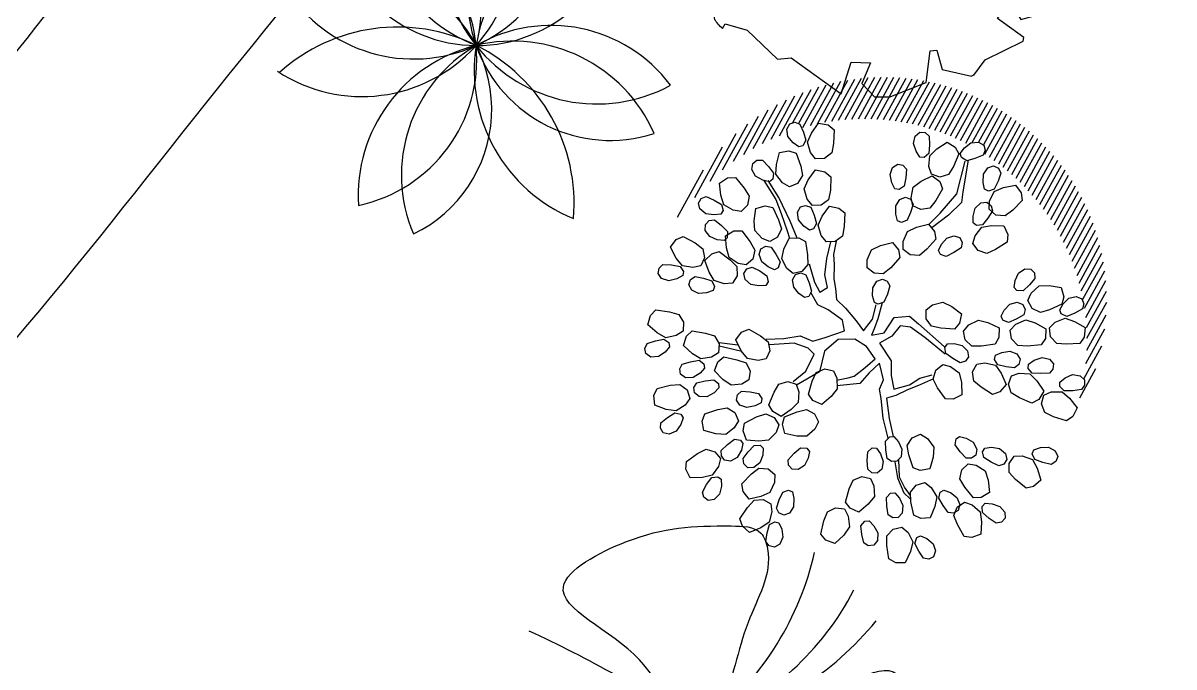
# Model space of a CAD drawing. Extents: x -809667 to 586099, y 3084146 to 3634412.
# Drawn here: x 381246.896 to 381250.725, y 3086092.458 to 3086094.599 of the extents above; entities that cross this region are included whole.
import ezdxf

# ---------------------------------------------------------------- set-up
doc = ezdxf.new("R2010")
doc.units = 0
doc.header["$LTSCALE"] = 0.5
doc.linetypes.add('CONTINOUS', pattern=[0])
doc.layers.get('0').update_dxf_attribs({"linetype": 'CONTINUOUS'})
for name, color, linetype in [('TREE', 3, 'CONTINUOUS'), ('文字', 7, 'CONTINUOUS'), ('树', 3, 'CONTINUOUS')]:
    doc.layers.add(name, color=color, linetype=linetype)

# ---------------------------------------------------------------- blocks, each defined once
blk = doc.blocks.new('A$C46A015EA')
at = {"layer": '树', "color": 0, "linetype": 'Continuous'}
for centre, radius, start, end in [((1.328, 4.096), 1.969, 227.5644, 31.3305), ((4.101, 3.626), 1.85, 126.1691, 303.0486), ((0.798, 3.475), 1.995, 251.8163, 53.749), ((3.771, 4.188), 2.005, 153.4396, 313.5861), ((2.09, 4.411), 1.899, 199.3601, 10.491), ((4.644, 2.796), 2.077, 109.3184, 262.8778), ((0.796, 2.582), 1.783, 359.791, 92.4715), ((2.814, 4.682), 2.119, 188.6399, 263.6226), ((0.762, 1.899), 1.939, 297.0245, 103.8489), ((1.257, 1.36), 1.796, 310.7789, 134.4149), ((3.957, 1.204), 1.944, 51.9802, 218.2571), ((3.546, 0.815), 2.009, 38.8778, 198.6816), ((2.13, 0.326), 2.294, 10.2667, 147.1518)]:
    blk.add_arc(centre, radius, start, end, dxfattribs=at)
blk = doc.blocks.new('*E54')
at = {"layer": 'TREE', "color": 0}
blk.add_ellipse((-2.37, 3.565), major_axis=(2.696, 1.394), ratio=1, start_param=0.518575, end_param=0.519414, dxfattribs=at)
blk = doc.blocks.new('A$C4C586FE1')
at = {"layer": 'TREE', "color": 0}
for p, q in [((1417.9, 2836.2), (1388.9, 2616.6)), ((1786.8, 2659.7), (1417.9, 2836.2)), ((1100.1, 2800.7), (873.4, 2660.3)), ((1294, 2743), (1192.9, 2818.9)), ((1261.1, 2599.4), (1294, 2743)), ((1875, 2685.7), (1786.8, 2659.7)), ((2107.7, 2532.3), (1875, 2685.7)), ((873.4, 2660.3), (885.1, 2448.8)), ((1388.9, 2616.6), (1261.1, 2599.4)), ((570, 2555.2), (514.1, 2441.5)), ((785.3, 2557.2), (585.3, 2566.4)), ((841.8, 2435.9), (785.3, 2557.2)), ((2260.8, 2515.8), (2107.7, 2532.3)), ((2272.6, 2551), (2260.8, 2515.8)), ((2410.9, 2296.6), (2336, 2500.2)), ((514.1, 2441.5), (288.4, 2275.8)), ((885.1, 2448.8), (841.8, 2435.9)), ((288.4, 2275.8), (287.5, 2250.5)), ((287.5, 2250.5), (483.5, 2157.2)), ((2434.2, 2275.2), (2410.9, 2296.6)), ((2564.8, 2085.9), (2434.2, 2275.2)), ((483.5, 2157.2), (422.4, 2031.4)), ((208.1, 2079), (170.6, 1878.4)), ((329.8, 2135.9), (208.1, 2079)), ((422.4, 2031.4), (329.8, 2135.9)), ((2577.2, 1905.4), (2564.8, 2085.9)), ((2688, 2051.3), (2577.2, 1905.4)), ((170.6, 1878.4), (15.6, 1628.2)), ((2666.2, 1735.2), (2771.9, 1843.1)), ((2724.5, 1645.7), (2666.2, 1735.2)), ((2799.1, 1743.9), (2724.5, 1645.7)), ((2787.7, 1243.8), (2821.3, 1628.8)), ((5.9, 1547.3), (197.8, 1550.3)), ((197.8, 1550.3), (173.3, 1443)), ((173.3, 1443), (0, 1424.7)), ((0, 1424.7), (27, 1278.9)), ((27, 1278.9), (66.8, 1102)), ((2631.6, 1201.9), (2787.7, 1243.8)), ((2635, 1085.7), (2631.6, 1201.9)), ((67, 987.7), (66.8, 1102)), ((2775.3, 1105.3), (2635, 1085.7)), ((2702, 977.7), (2775.3, 1105.3)), ((67, 987.7), (157.2, 906.4)), ((157.2, 906.4), (291.2, 931.2)), ((291.2, 931.2), (334.9, 852.4)), ((2642.7, 701.9), (2702, 977.7)), ((334.9, 852.4), (122.2, 842.3)), ((122.7, 841.2), (319.7, 727.5)), ((319.7, 727.5), (413.9, 564.3)), ((413.9, 564.3), (369.3, 463.8)), ((2274.5, 500.5), (2371.1, 598.9)), ((2371.1, 598.9), (2562.8, 580.2)), ((2418.9, 412.8), (2274.5, 500.5)), ((513.2, 326.3), (782.8, 401.8)), ((782.8, 401.8), (827.4, 368.4)), ((2129.9, 415.1), (2351.7, 350.2)), ((2132, 192.5), (2129.9, 415.1)), ((827.4, 368.4), (609.7, 253.1)), ((1825.7, 254.4), (1999.5, 124.4)), ((1858.7, 85.1), (1825.7, 254.4)), ((1175.5, 133.3), (821.4, 131.7)), ((1175.5, 133.3), (1301.7, 9.6)), ((1301.7, 9.6), (1413.5, 131.8)), ((1413.5, 131.8), (1432.3, 0)), ((1587.1, 58.5), (1858.7, 85.1)), ((1540.1, 5.2), (1587.1, 58.5))]:
    blk.add_line(p, q, dxfattribs=at)
at = {"layer": 'TREE', "color": 0, "extrusion": (0, 0, -1)}
for major_axis, start_param, end_param in [((1003, 1003), -1.011805, -0.945114), ((1003, 1003), -1.426629, -1.413216), ((1003, 1003), -0.139248, -0.081961), ((839.1, 1143.7), 0.475418, 0.633835), ((1003, 1003), 0.553886, 0.636541), ((1003, 1003), 4.017991, 4.075425), ((1003, 1003), 1.314933, 1.417635), ((839.5, 1143.4), 3.200433, 3.340883), ((1003, 1003), 1.573401, 1.638153), ((839.3, 1143.5), 2.942836, 3.115157), ((1003, 1003), 1.829101, 1.934165), ((1003, 1003), 2.270337, 2.346427)]:
    blk.add_ellipse((1418.5, 1418.4), major_axis=major_axis, ratio=1, start_param=start_param, end_param=end_param, dxfattribs=at)
at = {"layer": 'TREE', "color": 0, "linetype": 'Continuous'}
for start_param, end_param in [(0.01341, 3.155003), (3.155003, 6.296595)]:
    blk.add_ellipse((1466.4, 1447.2), major_axis=(19.2, 19.2), ratio=1, start_param=start_param, end_param=end_param, dxfattribs=at)
at = {"layer": 'TREE', "color": 8, "linetype": 'CONTINOUS', "extrusion": (0, 0, -1), "xscale": 467.4085850556439, "yscale": 467.4085850556439, "zscale": -467.4085850556439, "rotation": 278.9250190116231}
blk.add_blockref('*E54', (-2892.7, 65.8), dxfattribs=at)
blk = doc.blocks.new('紫薇')
at = {"color": 0}
for p, q in [((-76.8, 470.4), (-70.2, 482.3)), ((-74.5, 453.4), (-76.8, 470.4)), ((-70.2, 482.3), (-58.6, 485.6)), ((-58.6, 485.6), (-47.3, 481.3)), ((-47.3, 481.3), (-39.7, 463.3)), ((-21.4, 461), (-5.1, 483.2)), ((-5.1, 483.2), (16.1, 479.2)), ((16.1, 479.2), (29.3, 467.9)), ((29.3, 467.9), (28, 437.4)), ((101.2, 461.5), (111.7, 470.2)), ((111.7, 470.2), (123.7, 469.1)), ((123.7, 469.1), (132.7, 461)), ((-191, 425.6), (-183.9, 452.2)), ((-183.9, 452.2), (-162.6, 456.2)), ((-162.6, 456.2), (-146.2, 450.4)), ((-146.2, 450.4), (-136.4, 421.5)), ((-62.9, 439.1), (-74.5, 453.4)), ((-34.4, 444.7), (-41, 432.8)), ((-39.7, 463.3), (-34.4, 444.7)), ((-30.7, 440.8), (-21.4, 461)), ((-24.1, 417.5), (-30.7, 440.8)), ((97.2, 444.8), (101.2, 461.5)), ((102.9, 427.3), (97.2, 444.8)), ((133.3, 441.5), (131.5, 422.2)), ((132.7, 461), (133.3, 441.5)), ((149.5, 432.7), (172.7, 447.5)), ((172.7, 447.5), (191, 436.1)), ((-246, 414.4), (-244.2, 427.9)), ((-237.8, 399.4), (-246, 414.4)), ((-244.2, 427.9), (-234.5, 435.2)), ((-234.5, 435.2), (-222.4, 435.2)), ((-222.4, 435.2), (-208.9, 421.2)), ((-208.9, 421.2), (-197.2, 405.8)), ((-192.4, 403.4), (-191, 425.6)), ((-136.4, 421.5), (-132.4, 400.2)), ((-50.3, 430.2), (-62.9, 439.1)), ((-41, 432.8), (-50.3, 430.2)), ((-12.5, 403.2), (-24.1, 417.5)), ((24, 416.1), (7.4, 403.9)), ((28, 437.4), (24, 416.1)), ((111.4, 414.4), (102.9, 427.3)), ((121, 413.5), (111.4, 414.4)), ((131.5, 422.2), (121, 413.5)), ((131.3, 393.1), (133.5, 417.2)), ((133.5, 417.2), (149.5, 432.7)), ((199.3, 420.8), (187, 392.8)), ((191, 436.1), (199.3, 420.8)), ((-221.8, 390.3), (-237.8, 399.4)), ((-206.8, 386.5), (-221.8, 390.3)), ((-199.1, 392.3), (-206.8, 386.5)), ((-197.2, 405.8), (-199.1, 392.3)), ((-177.8, 384.1), (-192.4, 403.4)), ((-132.4, 400.2), (-143.5, 382.8)), ((-105.3, 369.5), (-91, 393)), ((-91, 393), (-69.5, 390.8)), ((-69.5, 390.8), (-55.3, 380.7)), ((-14.5, 381.6), (-3.3, 389.5)), ((7.4, 403.9), (-12.5, 403.2)), ((-3.3, 389.5), (8.6, 387.4)), ((30, 383.1), (34.5, 399.6)), ((34.5, 399.6), (45.2, 408)), ((45.2, 408), (57.2, 406.6)), ((57.2, 406.6), (65.9, 398.2)), ((65.9, 398.2), (66, 378.7)), ((136.9, 375.6), (131.3, 393.1)), ((187, 392.8), (175.6, 374.5)), ((254.3, 374.8), (264, 388.8)), ((264, 388.8), (276.9, 393.2)), ((276.9, 393.2), (287.8, 387.8)), ((-339.3, 358.8), (-320.9, 370.1)), ((-320.9, 370.1), (-303.5, 370.7)), ((-303.5, 370.7), (-283.9, 347.2)), ((-161.8, 375), (-177.8, 384.1)), ((-173.4, 354.8), (-167.8, 367.2)), ((-167.8, 367.2), (-156.5, 371.5)), ((-143.5, 382.8), (-161.8, 375)), ((-156.5, 371.5), (-144.9, 368.2)), ((-144.9, 368.2), (-135.8, 350.9)), ((-112.8, 348.5), (-105.3, 369.5)), ((-55.3, 380.7), (-54, 350.1)), ((-19.8, 365.4), (-14.5, 381.6)), ((-15.6, 347.5), (-19.8, 365.4)), ((8.6, 387.4), (16.8, 378.5)), ((16.8, 378.5), (15.9, 359.1)), ((35.2, 365.4), (30, 383.1)), ((43.3, 352.3), (35.2, 365.4)), ((66, 378.7), (63.7, 359.5)), ((65.5, 354.4), (81.9, 369.5)), ((81.9, 369.5), (105.5, 383.7)), ((105.5, 383.7), (123.5, 371.7)), ((123.5, 371.7), (131.4, 356.2)), ((155.7, 369), (136.9, 375.6)), ((175.6, 374.5), (155.7, 369)), ((253.2, 356.4), (254.3, 374.8)), ((293.2, 377), (286.7, 358.6)), ((287.8, 387.8), (293.2, 377)), ((-336.4, 331.4), (-339.3, 358.8)), ((-283.9, 347.2), (-272.6, 328.8)), ((-268.6, 311.4), (-266.9, 338.9)), ((-266.9, 338.9), (-246.8, 347)), ((-246.8, 347), (-229.6, 344.6)), ((-229.6, 344.6), (-214.3, 318.1)), ((-169.6, 338.1), (-173.4, 354.8)), ((-156.9, 324.8), (-169.6, 338.1)), ((-135.8, 350.9), (-128.9, 332.9)), ((-104.3, 325.9), (-112.8, 348.5)), ((-54, 350.1), (-56.2, 328.6)), ((-8.2, 333.9), (-15.6, 347.5)), ((12.5, 340), (1.3, 332.2)), ((15.9, 359.1), (12.5, 340)), ((52.9, 351.1), (43.3, 352.3)), ((63.7, 359.5), (52.9, 351.1)), ((62.6, 330.5), (65.5, 354.4)), ((131.4, 356.2), (118.3, 328.6)), ((256.5, 341.3), (253.2, 356.4)), ((265.1, 337), (256.5, 341.3)), ((278.1, 341.3), (265.1, 337)), ((286.7, 358.6), (278.1, 341.3)), ((278.1, 335.9), (298.6, 344.6)), ((298.6, 344.6), (325.6, 350)), ((325.6, 350), (338.6, 332.8)), ((-386.7, 314.3), (-380.4, 324.6)), ((-383.6, 301), (-386.7, 314.3)), ((-380.4, 324.6), (-369.1, 329)), ((-369.1, 329), (-351.4, 320.9)), ((-351.4, 320.9), (-335, 310.7)), ((-329.6, 310.2), (-336.4, 331.4)), ((-335, 310.7), (-331.9, 297.4)), ((-272.6, 328.8), (-276.6, 308.6)), ((-265.6, 289.4), (-268.6, 311.4)), ((-214.3, 318.1), (-206.2, 298.1)), ((-202, 308.6), (-198.5, 321.8)), ((-198.5, 321.8), (-188, 327.9)), ((-188, 327.9), (-176, 326.4)), ((-176, 326.4), (-164.3, 310.9)), ((-164.3, 310.9), (-154.6, 294.1)), ((-143.5, 317), (-156.9, 324.8)), ((-134.5, 320.4), (-143.5, 317)), ((-128.9, 332.9), (-134.5, 320.4)), ((-91.5, 312.7), (-104.3, 325.9)), ((-71.7, 315), (-91.5, 312.7)), ((-56.2, 328.6), (-71.7, 315)), ((-10.1, 305.9), (7.1, 320)), ((1.3, 332.2), (-8.2, 333.9)), ((7.1, 320), (31.4, 332.9)), ((31.4, 332.9), (48.8, 320)), ((48.8, 320), (55.8, 304.1)), ((67.7, 312.8), (62.6, 330.5)), ((86.3, 305.7), (67.7, 312.8)), ((106.4, 310.5), (86.3, 305.7)), ((118.3, 328.6), (106.4, 310.5)), ((204.4, 300.6), (208.1, 318.7)), ((208.1, 318.7), (219.7, 331.2)), ((219.7, 331.2), (233.1, 333.7)), ((233.1, 333.7), (243, 326.8)), ((246.9, 315.4), (237.9, 298.1)), ((243, 326.8), (246.9, 315.4)), ((266.3, 295.9), (267.3, 314.3)), ((267.3, 314.3), (278.1, 335.9)), ((340.8, 315.5), (319.2, 293.8)), ((338.6, 332.8), (340.8, 315.5)), ((471.3, 230.6), (385.3, 316.6)), ((-370.5, 290.1), (-383.6, 301)), ((-352.3, 287.3), (-370.5, 290.1)), ((-336.9, 289.2), (-352.3, 287.3)), ((-331.9, 297.4), (-336.9, 289.2)), ((-309.1, 297.5), (-329.6, 310.2)), ((-315.6, 283.2), (-303.8, 285.6)), ((-290.9, 294.7), (-309.1, 297.5)), ((-303.8, 285.6), (-287.7, 274.6)), ((-276.6, 308.6), (-290.9, 294.7)), ((-247.5, 273.4), (-265.6, 289.4)), ((-206.2, 298.1), (-213.6, 278.8)), ((-195.6, 292.8), (-202, 308.6)), ((-180.9, 281.8), (-195.6, 292.8)), ((-154.6, 294.1), (-158.1, 280.9)), ((-148.4, 281.7), (-138, 307.2)), ((-138, 307.2), (-116.5, 308.5)), ((-116.5, 308.5), (-100.8, 300.8)), ((-100.8, 300.8), (-94.7, 270.8)), ((-69.8, 267.4), (-68.5, 285.8)), ((-68.5, 285.8), (-58.6, 299.7)), ((-58.6, 299.7), (-45.6, 303.9)), ((-45.6, 303.9), (-34.9, 298.4)), ((-29.6, 287.6), (-36.2, 269.2)), ((-34.9, 298.4), (-29.6, 287.6)), ((-14.3, 282.1), (-10.1, 305.9)), ((55.8, 304.1), (41.2, 277.2)), ((57.6, 263.9), (81.7, 307.4)), ((72.1, 266.3), (89, 305)), ((205.5, 285.2), (204.4, 300.6)), ((213.5, 279.7), (205.5, 285.2)), ((237.9, 298.1), (226.9, 282.2)), ((281.4, 283), (266.3, 295.9)), ((319.2, 293.8), (301.9, 280.8)), ((-323.6, 274.2), (-315.6, 283.2)), ((-322.8, 260.5), (-323.6, 274.2)), ((-311.7, 247.5), (-322.8, 260.5)), ((-287.7, 274.6), (-273.2, 261.8)), ((-273.2, 261.8), (-272.4, 248.1)), ((-230, 267.6), (-247.5, 273.4)), ((-213.6, 278.8), (-230, 267.6)), ((-166.5, 276.1), (-180.9, 281.8)), ((-158.1, 280.9), (-166.5, 276.1)), ((-152.5, 259.8), (-148.4, 281.7)), ((-140.4, 238.8), (-152.5, 259.8)), ((-94.7, 270.8), (-93.4, 249.2)), ((-66.7, 252.3), (-69.8, 267.4)), ((-36.2, 269.2), (-45.1, 252)), ((-10.1, 264.1), (-14.3, 282.1)), ((8.1, 256), (-10.1, 264.1)), ((28.4, 259.8), (8.1, 256)), ((41.2, 277.2), (28.4, 259.8)), ((37.1, 253.9), (57.7, 262.3)), ((57.7, 262.3), (84.7, 267.5)), ((84.7, 267.5), (97.5, 250)), ((212.4, 256.9), (226.1, 276.8)), ((226.9, 282.2), (213.5, 279.7)), ((226.1, 276.8), (247.7, 282.5)), ((247.7, 282.5), (275.2, 284.1)), ((275.2, 284.1), (285.6, 265.2)), ((301.9, 280.8), (281.4, 283)), ((285.6, 265.2), (285.3, 247.7)), ((323.7, 258.6), (339.8, 264.3)), ((339.8, 264.3), (352.8, 260.3)), ((352.8, 260.3), (358.4, 249.6)), ((375.4, 252.7), (389.5, 262.3)), ((389.5, 262.3), (403.2, 261.7)), ((403.2, 261.7), (411.3, 252.8)), ((508.8, 175.5), (417.1, 267.1)), ((-294.2, 241.7), (-311.7, 247.5)), ((-278.8, 240.9), (-294.2, 241.7)), ((-272.4, 248.1), (-278.8, 240.9)), ((-125.7, 227.8), (-140.4, 238.8)), ((-106.5, 233.3), (-125.7, 227.8)), ((-93.4, 249.2), (-106.5, 233.3)), ((-93.4, 232.5), (-76.5, 236.6)), ((-76.5, 236.6), (-52.5, 217.6)), ((-58.1, 247.8), (-66.7, 252.3)), ((-45.1, 252), (-58.1, 247.8)), ((26, 232.4), (37.1, 253.9)), ((97.5, 250), (99.5, 232.7)), ((208.8, 238.9), (212.4, 256.9)), ((221.9, 223.9), (208.8, 238.9)), ((285.3, 247.7), (260.9, 229.4)), ((305.9, 230.1), (312.1, 244.3)), ((312.1, 244.3), (323.7, 258.6)), ((356.5, 237.6), (340.5, 226.5)), ((358.4, 249.6), (356.5, 237.6)), ((365.4, 220.7), (367.8, 235.9)), ((367.8, 235.9), (375.4, 252.7)), ((412.5, 240.7), (399.8, 225.9)), ((411.3, 252.8), (412.5, 240.7)), ((-234.4, 214.4), (-229.5, 227.1)), ((-229.6, 197.9), (-234.4, 214.4)), ((-229.5, 227.1), (-218.5, 232.1)), ((-218.5, 232.1), (-206.7, 229.5)), ((-206.7, 229.5), (-196.6, 212.8)), ((-196.6, 212.8), (-188.6, 195.2)), ((-161.3, 196.3), (-148.4, 220.6)), ((-148.4, 220.6), (-126.8, 219.8)), ((-126.8, 219.8), (-112, 210.5)), ((-112, 210.5), (-108.9, 180.1)), ((-109.1, 217.7), (-93.4, 232.5)), ((-100.6, 191.5), (-109.1, 217.7)), ((-52.5, 217.6), (-37.7, 202)), ((24.8, 214), (26, 232.4)), ((39.8, 200.9), (24.8, 214)), ((77.7, 211.3), (60.3, 198.5)), ((99.5, 232.7), (77.7, 211.3)), ((194.8, 200.1), (209.3, 209.1)), ((209.3, 209.1), (222.9, 207.9)), ((241.9, 218.9), (221.9, 223.9)), ((222.9, 207.9), (230.7, 198.7)), ((239.6, 197.9), (247.9, 214.3)), ((260.9, 229.4), (241.9, 218.9)), ((247.9, 214.3), (266.4, 229.8)), ((266.4, 229.8), (288.7, 229.6)), ((288.7, 229.6), (315.6, 223.8)), ((310.3, 221.6), (305.9, 230.1)), ((323.4, 217.5), (310.3, 221.6)), ((315.6, 223.8), (320.6, 202.8)), ((340.5, 226.5), (323.4, 217.5)), ((371.9, 213.5), (365.4, 220.7)), ((365.7, 191.6), (383.6, 207.9)), ((385.5, 212.9), (371.9, 213.5)), ((383.6, 207.9), (405.9, 208.5)), ((399.8, 225.9), (385.5, 212.9)), ((405.9, 208.5), (433, 203.9)), ((528.7, 137.8), (442.7, 223.9)), ((-416.7, 181.7), (-403.6, 198.9)), ((-404, 157.2), (-416.7, 181.7)), ((-403.6, 198.9), (-387.6, 205.8)), ((-387.6, 205.8), (-360.8, 190.9)), ((-360.8, 190.9), (-343.6, 177.9)), ((-216, 185.5), (-229.6, 197.9)), ((-202.3, 178.5), (-216, 185.5)), ((-193.5, 182.4), (-202.3, 178.5)), ((-188.6, 195.2), (-193.5, 182.4)), ((-167.5, 174.9), (-161.3, 196.3)), ((-89.7, 172.1), (-100.6, 191.5)), ((-37.5, 181.3), (-48.6, 164.8)), ((-37.7, 202), (-37.5, 181.3)), ((60.3, 198.5), (39.8, 200.9)), ((40.7, 143.1), (52.7, 198.7)), ((67.2, 201.1), (57.6, 162.4)), ((183.4, 168.5), (186.5, 183.7)), ((186.5, 183.7), (194.8, 200.1)), ((231.3, 186.6), (218.1, 172.4)), ((230.7, 198.7), (231.3, 186.6)), ((248.3, 180), (239.6, 197.9)), ((315.7, 186.1), (287.3, 174.9)), ((320.6, 202.8), (315.7, 186.1)), ((358.1, 174.8), (365.7, 191.6)), ((433, 203.9), (438.9, 183.1)), ((438.9, 183.1), (434.7, 166.2)), ((542.3, 106.5), (458.9, 190)), ((-390.1, 139.9), (-404, 157.2)), ((-340, 157.6), (-348.3, 139.4)), ((-343.6, 177.9), (-340, 157.6)), ((-157.6, 152.9), (-167.5, 174.9)), ((-109.8, 158.5), (-124.4, 144)), ((-108.9, 180.1), (-109.8, 158.5)), ((-67, 163.8), (-89.7, 172.1)), ((-48.6, 164.8), (-67, 163.8)), ((-36.7, 106.9), (-51.2, 164.9)), ((-41.5, 169.7), (-27, 135.9)), ((57.6, 162.4), (52.7, 126.2)), ((189.7, 161.1), (183.4, 168.5)), ((203.3, 159.9), (189.7, 161.1)), ((218.1, 172.4), (203.3, 159.9)), ((221.6, 151.8), (236.8, 162.3)), ((236.8, 162.3), (253.8, 163.3)), ((266.3, 169.8), (248.3, 180)), ((253.8, 163.3), (265.2, 155.7)), ((265.2, 155.7), (267.6, 143.9)), ((287.3, 174.9), (266.3, 169.8)), ((286.8, 146.4), (308.2, 157.6)), ((308.2, 157.6), (329.9, 152.6)), ((367.5, 157.3), (358.1, 174.8)), ((385.9, 147.9), (367.5, 157.3)), ((434.7, 166.2), (406.7, 153.8)), ((552.4, 78.8), (470.5, 160.7)), ((-366.3, 135.4), (-390.1, 139.9)), ((-348.3, 139.4), (-366.3, 135.4)), ((-350.4, 126.5), (-334, 132.4)), ((-334, 132.4), (-308.2, 116.1)), ((-144, 140.4), (-157.6, 152.9)), ((-124.4, 144), (-144, 140.4)), ((-108.8, 122.6), (-94.6, 139)), ((-94.6, 139), (-78.2, 144.7)), ((-78.2, 144.7), (-52.5, 128.2)), ((-27, 135.9), (4.4, 106.9)), ((21.3, 116.5), (40.7, 143.1)), ((211.7, 140), (221.6, 151.8)), ((213.6, 130.5), (211.7, 140)), ((225, 122.9), (213.6, 130.5)), ((262.4, 133), (244, 126.8)), ((267.6, 143.9), (262.4, 133)), ((275.1, 132.1), (286.8, 146.4)), ((279.8, 112.7), (275.1, 132.1)), ((329.9, 152.6), (355, 141.2)), ((355, 141.2), (355.4, 119.6)), ((406.7, 153.8), (385.9, 147.9)), ((559.9, 53.6), (479.1, 134.4)), ((-444.8, 98.9), (-442.6, 110.8)), ((-442.6, 110.8), (-433.7, 119)), ((-433.7, 119), (-414.3, 117.8)), ((-414.3, 117.8), (-395.3, 114.2)), ((-395.3, 114.2), (-387.5, 103)), ((-364.4, 110.1), (-350.4, 126.5)), ((-353.2, 84.9), (-364.4, 110.1)), ((-308.2, 116.1), (-291.7, 102.1)), ((-97.7, 97.4), (-108.8, 122.6)), ((-52.5, 128.2), (-36.1, 114.1)), ((4.4, 82.7), (-36.7, 106.9)), ((-36.1, 114.1), (-33.9, 93.6)), ((4.4, 106.9), (21.3, 116.5)), ((52.7, 126.2), (33.4, 102.1)), ((144.6, 102.1), (161.5, 109.3)), ((161.5, 109.3), (178.4, 106.9)), ((178.4, 106.9), (188.1, 97.2)), ((191.6, 102), (206.7, 112.4)), ((206.7, 112.4), (230.4, 117.2)), ((244, 126.8), (225, 122.9)), ((230.4, 117.2), (249.9, 106.4)), ((249.9, 106.4), (270.8, 88.4)), ((295.2, 99), (279.8, 112.7)), ((347, 104.3), (316.8, 99.4)), ((355.4, 119.6), (347, 104.3)), ((410.5, 106.9), (362.1, 92.4)), ((404, 95.4), (411.8, 108.8)), ((411.8, 108.8), (424.9, 121.7)), ((424.9, 121.7), (441.6, 125.6)), ((441.6, 125.6), (454.1, 120)), ((454.1, 120), (458.5, 108.8)), ((458.5, 108.8), (455.2, 97.1)), ((565.7, 30.2), (485.7, 110.1)), ((-437.1, 87.7), (-444.8, 98.9)), ((-420.9, 82.2), (-437.1, 87.7)), ((-403, 86.2), (-420.9, 82.2)), ((-389.3, 93.5), (-403, 86.2)), ((-387.5, 103), (-389.3, 93.5)), ((-340.2, 66.8), (-353.2, 84.9)), ((-289.3, 81.6), (-298.6, 64)), ((-291.7, 102.1), (-289.3, 81.6)), ((-84.9, 79.2), (-97.7, 97.4)), ((-87.5, 27.2), (-77.8, 77.9)), ((-61.5, 73.2), (-84.9, 79.2)), ((-33.9, 93.6), (-43.3, 76)), ((21.3, 46.5), (4.4, 82.7)), ((33.4, 102.1), (33.4, 73.1)), ((132.5, 92.4), (144.6, 102.1)), ((132.5, 82.7), (132.5, 92.4)), ((142.2, 73.1), (132.5, 82.7)), ((188.1, 85.1), (180.8, 75.5)), ((188.1, 97.2), (188.1, 85.1)), ((190.7, 82.1), (191.6, 102)), ((201.6, 64.6), (190.7, 82.1)), ((270.8, 88.4), (265.1, 67.5)), ((287.2, 87.6), (270.3, 87.6)), ((328.3, 90), (287.2, 87.6)), ((316.8, 99.4), (295.2, 99)), ((306.5, 75.5), (364.5, 85.1)), ((362.1, 92.4), (328.3, 90)), ((364.5, 85.1), (408, 97.2)), ((407.5, 86.4), (404, 95.4)), ((420, 80.9), (407.5, 86.4)), ((438, 87.9), (420, 80.9)), ((455.2, 97.1), (438, 87.9)), ((570, 8.1), (490.7, 87.5)), ((-502.4, 41.7), (-496.5, 62.5)), ((-496.5, 62.5), (-484, 74.7)), ((-484, 74.7), (-453.7, 70.5)), ((-453.7, 70.5), (-432.9, 64.6)), ((-432.9, 64.6), (-422.2, 46.9)), ((-316.8, 61), (-340.2, 66.8)), ((-298.6, 64), (-316.8, 61)), ((-291.5, 46.1), (-287.4, 57.4)), ((-287.4, 57.4), (-277.3, 64)), ((-277.3, 64), (-258.3, 59.7)), ((-258.3, 59.7), (-240.1, 53.1)), ((-240.1, 53.1), (-234.3, 40.7)), ((-65.7, 75.5), (-68.1, 48.9)), ((-43.3, 76), (-61.5, 73.2)), ((33.4, 73.1), (35.8, 27.2)), ((91.4, 48.9), (108.3, 68.2)), ((108.3, 68.2), (139.8, 75.5)), ((159.1, 61), (134.9, 56.2)), ((134.9, 56.2), (139.8, 36.8)), ((161.5, 73.1), (142.2, 73.1)), ((202.6, 61), (159.1, 61)), ((180.8, 75.5), (161.5, 73.1)), ((222.5, 58.9), (201.6, 64.6)), ((252.8, 55.2), (222.5, 58.9)), ((265.1, 67.5), (252.8, 55.2)), ((265.4, 70.7), (306.5, 75.5)), ((287.2, 48.9), (304.1, 56.2)), ((304.1, 56.2), (321, 53.7)), ((321, 53.7), (330.7, 44.1)), ((380.7, 55.3), (393.8, 68.2)), ((383.1, 35.6), (380.7, 55.3)), ((393.8, 68.2), (416.4, 76.9)), ((416.4, 76.9), (437.4, 69.5)), ((437.4, 69.5), (461, 55.4)), ((461, 55.4), (459, 33.9)), ((573.2, -12.7), (494.4, 66.1)), ((-481.8, 23.5), (-502.4, 41.7)), ((-423.5, 27), (-438.8, 16.8)), ((-422.2, 46.9), (-423.5, 27)), ((-400.7, 29), (-397.8, 40.7)), ((-393.6, 17.3), (-400.7, 29)), ((-397.8, 40.7), (-388.5, 48.4)), ((-388.5, 48.4), (-369.1, 46.1)), ((-369.1, 46.1), (-350.3, 41.4)), ((-350.3, 41.4), (-343.3, 29.7)), ((-343.3, 29.7), (-345.6, 20.4)), ((-285.7, 33.7), (-291.5, 46.1)), ((-270.7, 25.6), (-285.7, 33.7)), ((-252.3, 26.7), (-270.7, 25.6)), ((-237.6, 31.6), (-252.3, 26.7)), ((-234.3, 40.7), (-237.6, 31.6)), ((-70.5, 0.6), (-87.5, 27.2)), ((-68.1, 48.9), (-68.1, 34.4)), ((-68.1, 34.4), (-56, 5.4)), ((11.6, 10.3), (21.3, 46.5)), ((35.8, 27.2), (60, 24.8)), ((60, 24.8), (91.4, 48.9)), ((139.8, 36.8), (168.8, 34.4)), ((168.8, 34.4), (202.6, 19.9)), ((275.1, 39.3), (287.2, 48.9)), ((275.1, 29.6), (275.1, 39.3)), ((284.8, 19.9), (275.1, 29.6)), ((330.7, 32), (323.4, 22.3)), ((330.7, 44.1), (330.7, 32)), ((396.9, 20.2), (383.1, 35.6)), ((459, 33.9), (448.9, 19.6)), ((473.3, 19.9), (490.2, 27.2)), ((490.2, 27.2), (507.1, 24.8)), ((575.4, -32.6), (497, 45.8)), ((499.2, 25.9), (498.8, 26.3)), ((-504.4, -0.4), (-485.8, 5.5)), ((-485.8, 5.5), (-466.8, 9.1)), ((-462.5, 12.3), (-481.8, 23.5)), ((-466.8, 9.1), (-455.5, 1.4)), ((-438.8, 16.8), (-462.5, 12.3)), ((-455.5, 1.4), (-453.8, -8.1)), ((-377.8, 10.9), (-393.6, 17.3)), ((-359.6, 13.9), (-377.8, 10.9)), ((-350.9, 0.6), (-367.8, -9.1)), ((-345.6, 20.4), (-359.6, 13.9)), ((-314.7, 5.4), (-350.9, 0.6)), ((-338.8, -4.2), (-314.7, 0.6)), ((-278.4, 0.6), (-314.7, 5.4)), ((-314.7, 0.6), (-276, -9.1)), ((-278.4, -4.1), (-275.5, 7.6)), ((-275.5, 7.6), (-266.1, 15.2)), ((-266.1, 15.2), (-246.7, 12.7)), ((-246.7, 12.7), (-228, 8)), ((-228, 8), (-221, -3.8)), ((-222.8, 0.6), (-176.9, -1.8)), ((-56, -28.4), (-70.5, 0.6)), ((-56, 5.4), (-43.9, -21.1)), ((-11.6, -10.3), (11.6, 10.3)), ((84.2, 10.3), (50.3, -4.2)), ((108.3, 24.8), (84.2, 10.3)), ((132.5, 19.9), (108.3, 24.8)), ((154.3, 17.5), (132.5, 19.9)), ((185.7, 7.9), (154.3, 17.5)), ((207.4, 3), (185.7, 7.9)), ((202.6, 19.9), (236.4, 0.6)), ((234, -11.5), (207.4, 3)), ((234, -9.1), (238.9, 10.3)), ((238.9, 10.3), (255.8, 17.5)), ((255.8, 17.5), (279.9, 17.5)), ((279.9, 17.5), (296.9, 3)), ((304.1, 19.9), (284.8, 19.9)), ((296.9, 3), (313.8, -18.7)), ((323.4, 22.3), (304.1, 19.9)), ((321, -1.8), (325.9, 17.5)), ((325.9, 17.5), (342.8, 24.8)), ((342.8, 24.8), (367, 24.8)), ((367, 24.8), (383.9, 10.3)), ((383.9, 10.3), (400.8, -11.5)), ((418.4, 18.1), (396.9, 20.2)), ((448.9, 19.6), (418.4, 18.1)), ((461.2, 10.3), (473.3, 19.9)), ((461.2, 0.6), (461.2, 10.3)), ((470.9, -9.1), (461.2, 0.6)), ((507.1, 24.8), (516.8, 15.1)), ((516.8, 3), (509.6, -6.6)), ((516.8, 15.1), (516.8, 3)), ((576.7, -51.6), (516.8, 8.3)), ((-509.7, -11.2), (-504.4, -0.4)), ((-507.5, -23.1), (-509.7, -11.2)), ((-496.2, -30.8), (-507.5, -23.1)), ((-463.9, -19.9), (-479.2, -30.1)), ((-453.8, -8.1), (-463.9, -19.9)), ((-421.5, -40.4), (-416.8, -19.3)), ((-416.8, -19.3), (-405, -6.5)), ((-405, -6.5), (-374.5, -8.9)), ((-374.5, -8.9), (-353.4, -13.7)), ((-360.6, -11.5), (-338.8, -4.2)), ((-353.4, -13.7), (-341.8, -30.7)), ((-271.5, -15.9), (-278.4, -4.1)), ((-255.7, -22.4), (-271.5, -15.9)), ((-237.5, -19.5), (-255.7, -22.4)), ((-223.4, -13.2), (-237.5, -19.5)), ((-221, -3.8), (-223.4, -13.2)), ((-181.7, -13.9), (-222.8, -11.5)), ((-135.8, -21.1), (-181.7, -13.9)), ((-176.9, -1.8), (-133.4, -9.1)), ((-135.8, -42.9), (-135.8, -21.1)), ((-133.4, -9.1), (-111.6, -11.5)), ((-111.6, -11.5), (-94.7, -26)), ((-43.9, -21.1), (-11.6, -10.3)), ((50.3, -4.2), (23.7, -13.9)), ((23.7, -13.9), (43.1, -40.5)), ((241.3, -28.4), (234, -9.1)), ((313.8, -18.7), (304.1, -38)), ((328.3, -21.1), (321, -1.8)), ((347.6, -30.8), (328.3, -21.1)), ((400.8, -11.5), (391.1, -30.8)), ((420.1, -38), (425, -18.7)), ((425, -18.7), (441.9, -11.5)), ((441.9, -11.5), (466.1, -11.5)), ((466.1, -11.5), (483, -26)), ((490.2, -9.1), (470.9, -9.1)), ((509.6, -6.6), (490.2, -9.1)), ((577.3, -87.5), (500, -10.2)), ((577.3, -69.9), (511.5, -4.1)), ((-479.2, -30.1), (-496.2, -30.8)), ((-399.9, -57.5), (-421.5, -40.4)), ((-341.9, -50.6), (-356.5, -61.7)), ((-341.8, -30.7), (-341.9, -50.6)), ((-315.5, -70.1), (-313, -48.7)), ((-313, -48.7), (-302.7, -34.6)), ((-302.7, -34.6), (-272.1, -33.8)), ((-272.1, -33.8), (-250.7, -36.3)), ((-250.7, -36.3), (-237.3, -51.9)), ((-131, -71.9), (-135.8, -42.9)), ((-121.3, -42.9), (-121.3, -79.1)), ((-89.9, -45.3), (-121.3, -42.9)), ((-94.7, -26), (-56, -28.4)), ((-58.4, -55), (-89.9, -45.3)), ((-12.5, -40.5), (-58.4, -55)), ((-5.3, -71.9), (-12.5, -40.5)), ((9.2, -28.4), (6.8, -57.4)), ((21.3, -38), (9.2, -28.4)), ((40.7, -52.5), (21.3, -38)), ((43.1, -40.5), (72.1, -57.4)), ((260.6, -38), (241.3, -28.4)), ((289.6, -47.7), (260.6, -38)), ((304.1, -38), (289.6, -47.7)), ((376.6, -40.5), (347.6, -30.8)), ((391.1, -30.8), (376.6, -40.5)), ((427.4, -57.4), (420.1, -38)), ((483, -26), (499.9, -47.7)), ((499.9, -47.7), (490.2, -67)), ((575.5, -121), (498.7, -44.3)), ((576.6, -104.5), (499.6, -27.5)), ((-421.1, -82.6), (-402.9, -75.6)), ((-402.9, -75.6), (-384.1, -71)), ((-380, -67.5), (-399.9, -57.5)), ((-384.1, -71), (-372.4, -78)), ((-356.5, -61.7), (-380, -67.5)), ((-292.2, -84.8), (-315.5, -70.1)), ((-235.2, -71.8), (-248.6, -84.4)), ((-237.3, -51.9), (-235.2, -71.8)), ((-128.5, -98.4), (-131, -71.9)), ((11.6, -96), (-5.3, -71.9)), ((6.8, -57.4), (33.4, -88.8)), ((72.1, -71.9), (40.7, -52.5)), ((71.7, -62.6), (77.9, -55.2)), ((72.9, -76.2), (71.7, -62.6)), ((87.7, -88.7), (72.9, -76.2)), ((77.9, -55.2), (93.4, -55.6)), ((93.4, -55.6), (111, -60.9)), ((111, -60.9), (122.4, -73.6)), ((122.4, -73.6), (123.6, -87.2)), ((134.2, -92.5), (141.1, -73)), ((141.1, -73), (157.2, -61.4)), ((157.2, -61.4), (174.8, -66.7)), ((174.8, -66.7), (193.3, -82.2)), ((446.7, -67), (427.4, -57.4)), ((475.7, -76.7), (446.7, -67)), ((490.2, -67), (475.7, -76.7)), ((571.7, -152.6), (495.4, -76.3)), ((573.8, -137.1), (497.3, -60.6)), ((-490, -117.5), (-482.8, -101.7)), ((-482.8, -101.7), (-453, -94.6)), ((-453, -94.6), (-431.5, -92.7)), ((-431.5, -92.7), (-415.2, -105.3)), ((-425.8, -93.7), (-421.1, -82.6)), ((-422.9, -105.4), (-425.8, -93.7)), ((-379.5, -99.7), (-394.2, -110.8)), ((-370.1, -87.4), (-379.5, -99.7)), ((-372.4, -78), (-370.1, -87.4)), ((-271.3, -92.6), (-292.2, -84.8)), ((-248.6, -84.4), (-271.3, -92.6)), ((-123.7, -134.7), (-128.5, -98.4)), ((-121.3, -79.1), (-114, -105.7)), ((2, -117.8), (11.6, -96)), ((33.4, -88.8), (26.1, -122.6)), ((104.1, -99.2), (87.7, -88.7)), ((115.8, -96.5), (104.1, -99.2)), ((123.6, -87.2), (115.8, -96.5)), ((142.8, -112.3), (134.2, -92.5)), ((193.3, -82.2), (197, -104.2)), ((569.1, -167.7), (493.1, -91.7)), ((-488.1, -139.1), (-490, -117.5)), ((-411.2, -112.5), (-422.9, -105.4)), ((-409.1, -124.3), (-419.7, -139.3)), ((-415.2, -105.3), (-409.1, -124.3)), ((-394.2, -110.8), (-411.2, -112.5)), ((-377.1, -134.2), (-356.2, -128.6)), ((-356.2, -128.6), (-338, -138.3)), ((-114, -105.7), (-114, -134.7)), ((-29.4, -141.9), (2, -117.8)), ((26.1, -122.6), (4.4, -137.1)), ((158.8, -138.4), (142.8, -112.3)), ((197, -104.2), (196, -131.7)), ((562.9, -196.8), (487.2, -121.1)), ((566.2, -182.5), (490.3, -106.6)), ((-462.2, -148.6), (-488.1, -139.1)), ((-440.2, -152.1), (-462.2, -148.6)), ((-419.7, -139.3), (-440.2, -152.1)), ((-409.7, -163.1), (-405.2, -146.2)), ((-405.2, -146.2), (-377.1, -134.2)), ((-338, -138.3), (-328.8, -156)), ((-315.4, -155.5), (-298, -146.6)), ((-298, -146.6), (-279.9, -140)), ((-279.9, -140), (-267.5, -145.8)), ((-264.2, -154.9), (-272.2, -168.1)), ((-267.5, -145.8), (-264.2, -154.9)), ((-180.2, -164.4), (-174.5, -147.9)), ((-174.5, -147.9), (-145.5, -138.1)), ((-145.5, -138.1), (-124.3, -134.2)), ((-124.3, -134.2), (-106.8, -145.2)), ((-106.8, -145.2), (-99, -163.5)), ((-77.8, -175.7), (-29.4, -141.9)), ((4.4, -137.1), (-60.9, -178.1)), ((158, -162.4), (174.1, -150.7)), ((176.1, -140.3), (158.8, -138.4)), ((174.1, -150.7), (191.7, -156)), ((196, -131.7), (176.1, -140.3)), ((555.2, -224.5), (479.8, -149.2)), ((559.2, -210.9), (483.7, -135.3)), ((-475.8, -191.1), (-474.7, -179.1)), ((-474.7, -179.1), (-459.5, -166.8)), ((-459.5, -166.8), (-443.1, -156.6)), ((-443.1, -156.6), (-429.8, -159.8)), ((-424.7, -168), (-429.9, -182.6)), ((-429.8, -159.8), (-424.7, -168)), ((-404.1, -184), (-409.7, -163.1)), ((-336.6, -172.6), (-354.7, -188.6)), ((-328.8, -156), (-336.6, -172.6)), ((-318.9, -167.1), (-315.4, -155.5)), ((-314.8, -178.4), (-318.9, -167.1)), ((-302.4, -184.2), (-314.8, -178.4)), ((-285.6, -180.7), (-302.4, -184.2)), ((-272.2, -168.1), (-285.6, -180.7)), ((-176.3, -185.6), (-180.2, -164.4)), ((-108.1, -179.5), (-127.4, -194.1)), ((-99, -163.5), (-108.1, -179.5)), ((-92, -188.9), (-76.6, -177.2)), ((-76.6, -177.2), (-63.1, -179.1)), ((-63.1, -179.1), (-57.2, -186.8)), ((-19.3, -182.6), (-9.2, -163.5)), ((-9.2, -163.5), (10.3, -156.7)), ((10.3, -156.7), (29.5, -162)), ((29.5, -162), (36.3, -179.1)), ((36.3, -179.1), (35.7, -203.3)), ((151.1, -181.9), (158, -162.4)), ((191.7, -156), (210.2, -171.6)), ((210.2, -171.6), (213.9, -193.6)), ((233.6, -164.1), (239.8, -156.7)), ((234.8, -177.7), (233.6, -164.1)), ((249.6, -190.1), (234.8, -177.7)), ((239.8, -156.7), (255.3, -157)), ((255.3, -157), (272.9, -162.3)), ((272.9, -162.3), (284.3, -175.1)), ((284.3, -175.1), (285.5, -188.7)), ((305.8, -179.5), (310.3, -170.9)), ((309.8, -192.5), (305.8, -179.5)), ((310.3, -170.9), (325.4, -168)), ((325.4, -168), (343.8, -169.4)), ((343.8, -169.4), (357.7, -179.4)), ((357.7, -179.4), (361.7, -192.5)), ((546.3, -250.9), (471.2, -175.9)), ((550.9, -237.9), (475.7, -162.7)), ((-469.4, -201.4), (-475.8, -191.1)), ((-456.1, -204.5), (-469.4, -201.4)), ((-440.4, -197.6), (-456.1, -204.5)), ((-429.9, -182.6), (-440.4, -197.6)), ((-377, -189), (-404.1, -184)), ((-354.7, -188.6), (-377, -189)), ((-352.7, -221.1), (-339.8, -206.5)), ((-339.8, -206.5), (-325.3, -193.6)), ((-325.3, -193.6), (-311.7, -194.5)), ((-311.7, -194.5), (-305.3, -201.7)), ((-305.3, -201.7), (-307.9, -216.9)), ((-149.6, -192.7), (-176.3, -185.6)), ((-127.4, -194.1), (-149.6, -192.7)), ((-106, -202.5), (-92, -188.9)), ((-105.9, -214.5), (-106, -202.5)), ((-61, -201.8), (-70.2, -217.7)), ((-57.2, -186.8), (-61, -201.8)), ((-29.7, -211.3), (-19.3, -182.6)), ((35.7, -203.3), (20.8, -219.9)), ((159.7, -201.7), (151.1, -181.9)), ((175.7, -227.8), (159.7, -201.7)), ((213.9, -193.6), (212.9, -221.1)), ((249, -213.9), (262.3, -199)), ((266, -200.7), (249.6, -190.1)), ((262.3, -199), (280.6, -200.5)), ((277.8, -197.9), (266, -200.7)), ((285.5, -188.7), (277.8, -197.9)), ((280.6, -200.5), (302, -211.7)), ((327, -201.5), (309.8, -192.5)), ((345.2, -208.3), (327, -201.5)), ((356.1, -203.1), (345.2, -208.3)), ((361.7, -192.5), (356.1, -203.1)), ((536.1, -276.2), (461.3, -201.4)), ((541.3, -263.7), (466.4, -188.8)), ((-351.7, -233.1), (-352.7, -221.1)), ((-307.9, -216.9), (-315.8, -233.6)), ((-194.7, -252.4), (-171.8, -232.2)), ((-171.8, -232.2), (-153.8, -220.2)), ((-153.8, -220.2), (-133.4, -223.6)), ((-133.4, -223.6), (-119.1, -237.5)), ((-98.6, -224.2), (-105.9, -214.5)), ((-85.1, -226), (-98.6, -224.2)), ((-70.2, -217.7), (-85.1, -226)), ((-77.4, -238.3), (-59.6, -227.8)), ((-59.6, -227.8), (-39.8, -229.2)), ((-39.8, -229.2), (-29.7, -244.6)), ((-20.4, -226.1), (-29.7, -211.3)), ((-1.3, -236.2), (-20.4, -226.1)), ((20.8, -219.9), (-1.3, -236.2)), ((132.4, -239), (140.2, -227.8)), ((140.2, -227.8), (149.8, -226.1)), ((149.8, -226.1), (161.4, -236.3)), ((193, -229.7), (175.7, -227.8)), ((212.9, -221.1), (193, -229.7)), ((219.5, -269.9), (202.6, -226.4)), ((212.3, -221.6), (229.2, -253)), ((246.4, -234.4), (249, -213.9)), ((302, -211.7), (310.3, -232.4)), ((310.3, -232.4), (315.1, -259.5)), ((524.9, -300.3), (450.4, -225.8)), ((530.6, -288.4), (456, -213.7)), ((-417.9, -265.7), (-392.8, -248.4)), ((-392.8, -248.4), (-373.4, -238.8)), ((-373.4, -238.8), (-353.6, -244.6)), ((-353.6, -244.6), (-341.1, -260.1)), ((-343.7, -242.2), (-351.7, -233.1)), ((-330, -243), (-343.7, -242.2)), ((-315.8, -233.6), (-330, -243)), ((-193.6, -269.8), (-194.7, -252.4)), ((-121.3, -255.7), (-133.4, -276.7)), ((-119.1, -237.5), (-121.3, -255.7)), ((-83.6, -259.1), (-77.4, -238.3)), ((-29.7, -244.6), (-25.5, -268.4)), ((135.8, -258), (132.4, -239)), ((141.5, -276.6), (135.8, -258)), ((161.4, -236.3), (171.4, -251.7)), ((171.4, -251.7), (172, -268.8)), ((229.2, -253), (260.6, -301.3)), ((259.1, -251.9), (246.4, -234.4)), ((280.3, -274), (259.1, -251.9)), ((318.8, -258.8), (337.2, -258.1)), ((337.2, -258.1), (359.8, -266.8)), ((359.6, -253.8), (363.1, -244.8)), ((365.2, -266.3), (359.6, -253.8)), ((363.1, -244.8), (377.9, -240.2)), ((377.9, -240.2), (396.3, -239.5)), ((396.3, -239.5), (411.2, -247.9)), ((411.2, -247.9), (416.7, -260.4)), ((512.6, -323.4), (438.4, -249.1)), ((518.9, -312), (444.5, -237.6)), ((-419, -283.1), (-417.9, -265.7)), ((-409.4, -302.5), (-419, -283.1)), ((-345.5, -278), (-360.1, -297.3)), ((-341.1, -260.1), (-345.5, -278)), ((-181.7, -287.9), (-193.6, -269.8)), ((-154.4, -284.1), (-181.7, -287.9)), ((-133.4, -276.7), (-154.4, -284.1)), ((-143.4, -298.8), (-133.7, -282.1)), ((-133.7, -282.1), (-120.5, -278.5)), ((-120.5, -278.5), (-112.1, -283.4)), ((-112.1, -283.4), (-109.8, -298.7)), ((-88.1, -289.3), (-83.6, -259.1)), ((-25.5, -268.4), (-36.8, -287.6)), ((152.3, -282.1), (141.5, -276.6)), ((164.2, -280), (152.3, -282.1)), ((172, -268.8), (164.2, -280)), ((238.9, -306.2), (219.5, -269.9)), ((297.6, -272.1), (280.3, -274)), ((315.1, -259.5), (297.6, -272.1)), ((307.1, -295.7), (307.4, -275)), ((307.4, -275), (318.8, -258.8)), ((359.8, -266.8), (370.3, -286.5)), ((383.2, -273.3), (365.2, -266.3)), ((402.1, -278.1), (383.2, -273.3)), ((412.3, -271.7), (402.1, -278.1)), ((416.7, -260.4), (412.3, -271.7)), ((492.4, -356.2), (418.5, -282.2)), ((499.4, -345.5), (425.3, -271.4)), ((506.1, -334.6), (432, -260.4)), ((-381.8, -302.1), (-409.4, -302.5)), ((-360.1, -297.3), (-381.8, -302.1)), ((-372.7, -318), (-361.1, -302.6)), ((-361.1, -302.6), (-347.5, -300.7)), ((-347.5, -300.7), (-339.8, -306.5)), ((-339.8, -306.5), (-339.4, -322)), ((-238.2, -331.8), (-218.9, -308.1)), ((-218.9, -308.1), (-203, -293.5)), ((-203, -293.5), (-182.4, -293.6)), ((-182.4, -293.6), (-166, -304.9)), ((-166, -304.9), (-165.2, -323.3)), ((-151, -316.8), (-143.4, -298.8)), ((-109.8, -298.7), (-112, -316.9)), ((-76, -301.9), (-88.1, -289.3)), ((-55.3, -308.1), (-76, -301.9)), ((-36.8, -287.6), (-55.3, -308.1)), ((124.5, -311.7), (143.2, -304.7)), ((143.2, -304.7), (158.7, -314.5)), ((260.6, -315.8), (238.9, -306.2)), ((260.6, -301.3), (325.9, -340)), ((321.7, -311.7), (307.1, -295.7)), ((370.3, -286.5), (378.2, -312.8)), ((477.7, -376.9), (404, -303.2)), ((485.2, -366.6), (411.4, -292.8)), ((-382.4, -334.9), (-372.7, -318)), ((-379.1, -346.5), (-382.4, -334.9)), ((-339.4, -322), (-343.8, -339.9)), ((-234.3, -348.8), (-238.2, -331.8)), ((-165.2, -323.3), (-173.8, -345.9)), ((-146.2, -327.9), (-151, -316.8)), ((-135.8, -333.9), (-146.2, -327.9)), ((-122.6, -330.4), (-135.8, -333.9)), ((-112, -316.9), (-122.6, -330.4)), ((-105.1, -337.9), (-86.8, -328.4)), ((-86.8, -328.4), (-67, -330.8)), ((-67, -330.8), (-57.8, -346.8)), ((-49.5, -331.8), (-41, -321)), ((-47.1, -351), (-49.5, -331.8)), ((-41, -321), (-31.4, -319.9)), ((-31.4, -319.9), (-20.4, -330.7)), ((-20.4, -330.7), (-11.2, -346.6)), ((112.7, -328.7), (124.5, -311.7)), ((115.8, -350.1), (112.7, -328.7)), ((158.7, -314.5), (172.5, -334.4)), ((172.5, -334.4), (170.2, -356.6)), ((177.2, -337), (179.7, -323.6)), ((179.7, -323.6), (187.6, -318.1)), ((187.6, -318.1), (202.4, -322.5)), ((202.4, -322.5), (218, -332.3)), ((218, -332.3), (225.6, -347.6)), ((325.9, -347.2), (260.6, -315.8)), ((345.2, -331.1), (321.7, -311.7)), ((325.7, -343.5), (335.6, -334)), ((335.6, -334), (345.2, -334.3)), ((362.2, -327.4), (345.2, -331.1)), ((345.2, -334.3), (354.6, -346.6)), ((378.2, -312.8), (362.2, -327.4)), ((454, -406.2), (380.6, -332.8)), ((462.1, -396.6), (388.7, -323.1)), ((470, -386.9), (396.5, -313.3)), ((-369.5, -353.8), (-379.1, -346.5)), ((-355.9, -351.9), (-369.5, -353.8)), ((-343.8, -339.9), (-355.9, -351.9)), ((-281, -370), (-266.4, -354)), ((-266.4, -354), (-245.8, -352.3)), ((-245.8, -352.3), (-228.6, -362.3)), ((-219.7, -364.7), (-234.3, -348.8)), ((-193.4, -356.6), (-219.7, -364.7)), ((-173.8, -345.9), (-193.4, -356.6)), ((-180.1, -369.4), (-173.3, -351.3)), ((-173.3, -351.3), (-160.8, -345.7)), ((-160.8, -345.7), (-151.8, -349.1)), ((-151.8, -349.1), (-147, -363.8)), ((-118.4, -388.2), (-112.3, -358.3)), ((-112.3, -358.3), (-105.1, -337.9)), ((-57.8, -346.8), (-54.8, -370.8)), ((-42.4, -369.9), (-47.1, -351)), ((-11.2, -346.6), (-11.5, -363.7)), ((124.3, -379.4), (115.8, -350.1)), ((170.2, -356.6), (161.9, -382.8)), ((188.2, -352.9), (177.2, -337)), ((201.2, -367.5), (188.2, -352.9)), ((190.2, -372.4), (206.8, -361.4)), ((206.8, -361.4), (224.2, -367.4)), ((223.2, -361.1), (213.2, -367.9)), ((225.6, -347.6), (223.2, -361.1)), ((325.2, -362.8), (325.7, -343.5)), ((354.6, -346.6), (361.4, -363.7)), ((437.1, -424.6), (363.9, -351.5)), ((445.7, -415.5), (372.4, -342.2)), ((-298.2, -395.2), (-281, -370)), ((-226.2, -380.5), (-232.9, -403.8)), ((-228.6, -362.3), (-226.2, -380.5)), ((-184.7, -388.3), (-180.1, -369.4)), ((-146.3, -382.2), (-154.5, -397.2)), ((-147, -363.8), (-146.3, -382.2)), ((-54.8, -370.8), (-67.2, -389.3)), ((-31.9, -375.9), (-42.4, -369.9)), ((-34, -391.9), (-14.6, -387.6)), ((-19.9, -374.5), (-31.9, -375.9)), ((-11.5, -363.7), (-19.9, -374.5)), ((-14.6, -387.6), (-0.5, -399.5)), ((9.7, -383.3), (14, -370.3)), ((18.3, -400.6), (9.7, -383.3)), ((14, -370.3), (22.7, -366)), ((22.7, -366), (36.7, -372.6)), ((36.7, -372.6), (50.8, -384.5)), ((50.8, -384.5), (56.1, -400.7)), ((140.5, -385.9), (124.3, -379.4)), ((161.9, -382.8), (140.5, -385.9)), ((182.5, -391.6), (190.2, -372.4)), ((213.2, -367.9), (201.2, -367.5)), ((224.2, -367.4), (242, -383.7)), ((242, -383.7), (244.8, -405.8)), ((246.6, -371.5), (253.1, -364.4)), ((247.2, -385.2), (246.6, -371.5)), ((261.5, -398.2), (247.2, -385.2)), ((253.1, -364.4), (268.5, -365.4)), ((268.5, -365.4), (285.9, -371.4)), ((285.9, -371.4), (296.8, -384.6)), ((296.8, -384.6), (297.4, -398.2)), ((327.1, -382.2), (325.2, -362.8)), ((336.6, -389.7), (327.1, -382.2)), ((400.6, -458.8), (327.9, -386.1)), ((358.6, -380.5), (348.7, -390)), ((419.3, -442.2), (358.1, -381)), ((361.4, -363.7), (358.6, -380.5)), ((428.3, -433.5), (361, -366.2)), ((-292.9, -411.8), (-298.2, -395.2)), ((-277, -426.4), (-292.9, -411.8)), ((-232.9, -403.8), (-251.4, -416.1)), ((-237.1, -427.7), (-231.9, -409.1)), ((-231.9, -409.1), (-219.9, -402.4)), ((-219.9, -402.4), (-210.6, -405.1)), ((-210.6, -405.1), (-204.6, -419.3)), ((-178.3, -398.5), (-184.7, -388.3)), ((-167, -402.8), (-178.3, -398.5)), ((-154.5, -397.2), (-167, -402.8)), ((-125, -422.8), (-106.5, -413.8)), ((-107.1, -401.5), (-118.4, -388.2)), ((-86.7, -408.7), (-107.1, -401.5)), ((-106.5, -413.8), (-86.8, -416.9)), ((-67.2, -389.3), (-86.7, -408.7)), ((-48.1, -407), (-34, -391.9)), ((-48.1, -428.6), (-48.1, -407)), ((-0.5, -399.5), (10.2, -421.1)), ((29.1, -416.8), (18.3, -400.6)), ((51.8, -413.7), (41, -419)), ((56.1, -400.7), (51.8, -413.7)), ((190.3, -411.7), (182.5, -391.6)), ((205.2, -438.4), (190.3, -411.7)), ((244.8, -405.8), (242.6, -433.3)), ((277.4, -409.4), (261.5, -398.2)), ((289.3, -407.2), (277.4, -409.4)), ((297.4, -398.2), (289.3, -407.2)), ((370.9, -482.1), (298.5, -409.7)), ((381, -474.6), (308.5, -402.1)), ((390.9, -466.8), (318.3, -394.2)), ((348.7, -390), (336.6, -389.7)), ((410, -450.6), (349, -389.6)), ((-251.4, -416.1), (-277, -426.4)), ((-204, -490.6), (-257.4, -437.3)), ((-240.1, -447), (-237.1, -427.7)), ((-202.3, -437.6), (-209.3, -453.2)), ((-204.6, -419.3), (-202.3, -437.6)), ((-132.9, -443), (-125, -422.8)), ((-86.8, -416.9), (-78, -433.1)), ((-78, -433.1), (-75.8, -457.1)), ((-43.8, -458.8), (-48.1, -428.6)), ((10.2, -421.1), (4.8, -442.7)), ((41, -419), (29.1, -416.8)), ((222.4, -441), (205.2, -438.4)), ((242.6, -433.3), (222.4, -441)), ((328, -510), (256.1, -438)), ((339.1, -503.4), (267, -431.3)), ((349.9, -496.5), (277.7, -424.4)), ((360.5, -489.4), (288.2, -417.2)), ((-232.8, -456.6), (-240.1, -447)), ((-221.2, -459.9), (-232.8, -456.6)), ((-209.3, -453.2), (-221.2, -459.9)), ((-159.1, -517.9), (-218.6, -458.4)), ((-139.8, -472.8), (-132.9, -443)), ((-75.8, -457.1), (-88.6, -475.3)), ((-72.9, -461.7), (-64.2, -451.2)), ((-71.1, -481), (-72.9, -461.7)), ((-64.2, -451.2), (-54.6, -450.3)), ((-54.6, -450.3), (-43.8, -461.4)), ((-28.7, -467.5), (-43.8, -458.8)), ((-43.8, -461.4), (-35.1, -477.6)), ((4.8, -442.7), (-7.1, -467.6)), ((281.2, -533.9), (209.8, -462.5)), ((293.3, -528.3), (221.7, -456.7)), ((305.1, -522.4), (233.4, -450.8)), ((316.7, -516.3), (244.9, -444.5)), ((-124.5, -534.7), (-187, -472.3)), ((-94.9, -546.7), (-158.9, -482.7)), ((-128.9, -486.3), (-139.8, -472.8)), ((-68.3, -555.6), (-133.5, -490.4)), ((-108.7, -494.2), (-128.9, -486.3)), ((-88.6, -475.3), (-108.7, -494.2)), ((-66.9, -500), (-71.1, -481)), ((-35.1, -477.6), (-35.9, -494.7)), ((-7.1, -467.6), (-28.7, -467.5)), ((202.6, -561.4), (132.1, -490.8)), ((216.5, -557.6), (145.8, -486.9)), ((230, -553.4), (159.2, -482.6)), ((243.3, -549), (172.3, -478)), ((256.2, -544.2), (185, -473.1)), ((268.8, -539.2), (197.5, -467.9)), ((-43.8, -562.4), (-109.9, -496.4)), ((-21, -567.5), (-87.7, -500.8)), ((-56.6, -506.3), (-66.9, -500)), ((0.5, -571.4), (-66.8, -504.1)), ((-44.6, -505.2), (-56.6, -506.3)), ((20.9, -574.1), (-46.8, -506.4)), ((-35.9, -494.7), (-44.6, -505.2)), ((40.4, -576), (-27.7, -507.8)), ((59.1, -577), (-9.4, -508.5)), ((77.1, -577.3), (8.3, -508.5)), ((94.5, -577), (25.4, -507.9)), ((111.3, -576.2), (42, -506.8)), ((127.6, -574.8), (58.1, -505.2)), ((143.5, -572.9), (73.7, -503.1)), ((158.8, -570.6), (88.8, -500.6)), ((173.8, -567.9), (103.6, -497.7)), ((188.4, -564.8), (118, -494.5))]:
    blk.add_line(p, q, dxfattribs=at)
blk = doc.blocks.new('白玉兰')
at = {"color": 0}
for centre, radius, start, end in [((-1260.5, 1665), 2054.4, 309.39345, 347.16547), ((-713.2, 1844.3), 1941, 291.82137, 332.63459), ((-478.2, 2077.5), 2115.2, 283.29933, 320.85284), ((-4728.7, -6984.2), 8428.8, 56.1879, 65.279), ((-1147.9, -2037), 2310.3, 61.625, 95.14911), ((-559.1, -2135.4), 2213.8, 76.70325, 111.40179), ((4370.8, -555.9), 4391.8, 172.1708, 190.66767), ((2826.9, 106.7), 2820.8, 182.25436, 209.88683), ((2146.3, 475.3), 2185, 193.30629, 228.41072)]:
    blk.add_arc(centre, radius, start, end, dxfattribs=at)
for points in [[(-33.3, 16.4), (-232.9, 72.7), (-341.9, 562), (-1253.8, 922.5), (-424.6, 1375.2), (-32.9, 1391.9), (376.3, 1386), (477, 1090.9), (236.3, 716.3), (184.7, 276.9), (29.2, 67), (-7.3, 17.6)], [(8.3, 30.7), (154.9, 177.4), (635.1, 33.7), (1394.9, 653.5), (1385.2, -291.2), (1208.5, -641.2), (1003.6, -995.4), (696.9, -939.3), (487.4, -546.3), (129.3, -286.7), (21.9, -48.6), (-3.3, 7.4)], [(36.1, -22.3), (98.6, -219.9), (-250.5, -579.7), (-51.2, -1539.8), (-884.9, -1095.2), (-1113.8, -777), (-1333.5, -431.7), (-1142.2, -185.6), (-696.9, -181.1), (-301.3, 16.9), (-40.5, 2.3), (20.8, -1.2)]]:
    blk.add_open_spline(points, degree=3, knots=[0, 0, 0, 0, 621.989778, 1340.944545, 1869.007736, 2592.427455, 2798.699245, 2915.827596, 3435.261502, 4029.77129, 4212.300518, 4212.300518, 4212.300518, 4212.300518], dxfattribs=at)
blk = doc.blocks.new('23424')
at = {"layer": '文字', "color": 8, "linetype": 'Continuous'}
for points, knots in [([(381986.4483, 3087619.9554), (381988.3865, 3087619.7135), (381991.7687, 3087619.2914), (381994.8579, 3087625.6564), (382003.6127, 3087622.2507), (382006.0653, 3087627.1731), (382006.9586, 3087629.5507)], [0, 0, 0, 0, 5.241038, 9.145639, 17.995635, 24.640422, 24.640422, 24.640422, 24.640422]), ([(381986.5226, 3087620.5507), (381986.8222, 3087620.5134), (381987.119, 3087620.4763), (381987.9943, 3087620.3794), (381988.558, 3087620.3339), (381989.4779, 3087620.3422), (381989.8513, 3087620.3751), (381990.5351, 3087620.5189), (381990.8436, 3087620.6302), (381991.2821, 3087620.8845), (381991.4328, 3087620.9968), (381991.7405, 3087621.2751), (381991.894, 3087621.4381), (381992.3515, 3087621.9684), (381992.6559, 3087622.3805), (381993.1984, 3087623.026), (381993.4149, 3087623.2652), (381993.85, 3087623.6601), (381994.0629, 3087623.8229), (381994.5082, 3087624.0954), (381994.7406, 3087624.208), (381995.6701, 3087624.569), (381996.4083, 3087624.6717), (381997.898, 3087624.7383), (381998.6529, 3087624.7014), (382000.1153, 3087624.6362), (382000.8228, 3087624.6081), (382001.8397, 3087624.6701), (382002.1935, 3087624.7166), (382002.8768, 3087624.8848), (382003.1917, 3087625.0164), (382003.7855, 3087625.3836), (382004.0611, 3087625.6168), (382004.8178, 3087626.4333), (382005.2532, 3087627.1438), (382005.8598, 3087628.4119), (382006.0617, 3087628.8933), (382006.2564, 3087629.3943)], [0, 0, 0, 0, 0.809904, 0.809904, 2.429711, 2.429711, 3.66837, 3.66837, 4.926642, 4.926642, 5.673722, 5.673722, 6.420801, 6.420801, 7.887995, 7.887995, 8.767827, 8.767827, 9.468061, 9.468061, 10.168296, 10.168296, 12.19742, 12.19742, 14.226544, 14.226544, 16.255668, 16.255668, 17.461197, 17.461197, 18.836307, 18.836307, 20.211417, 20.211417, 22.844117, 22.844117, 24.28999, 24.28999, 24.28999, 24.28999])]:
    blk.add_open_spline(points, degree=3, knots=knots, dxfattribs=at)
for name, p, xscale, yscale, zscale, rotation in [('A$C4C586FE1', (381996.2269, 3087623.3395), 0.0005, 0.0005, 0.0005, 169.6965101826048), ('A$C46A015EA', (381993.2522, 3087621.7671), 0.2560000000000001, 0.2560000000000001, 0.2560000000000001, 344.8935626644683), ('紫薇', (381995.3405, 3087621.2433), 0.00148055020779717, 0.00148055020779717, 0.00148055020779717, 106.2585742029955)]:
    blk.add_blockref(name, p, dxfattribs=dict(at, xscale=xscale, yscale=yscale, zscale=zscale, rotation=rotation))
at = {"layer": '文字', "color": 8, "linetype": 'Continuous', "xscale": 0.0004880798049271107, "yscale": 0.0004880798049271107, "zscale": 0.04880798235096967}
blk.add_blockref('白玉兰', (381994.8252, 3087619.9564), dxfattribs=at)

msp = doc.modelspace()

# ---------------------------------------------------------------- block references
at = {"layer": '文字', "color": 8, "linetype": 'Continuous'}
msp.add_blockref('23424', (-745.6581, -1527.7076), dxfattribs=at)

doc.saveas('drawing.dxf')
